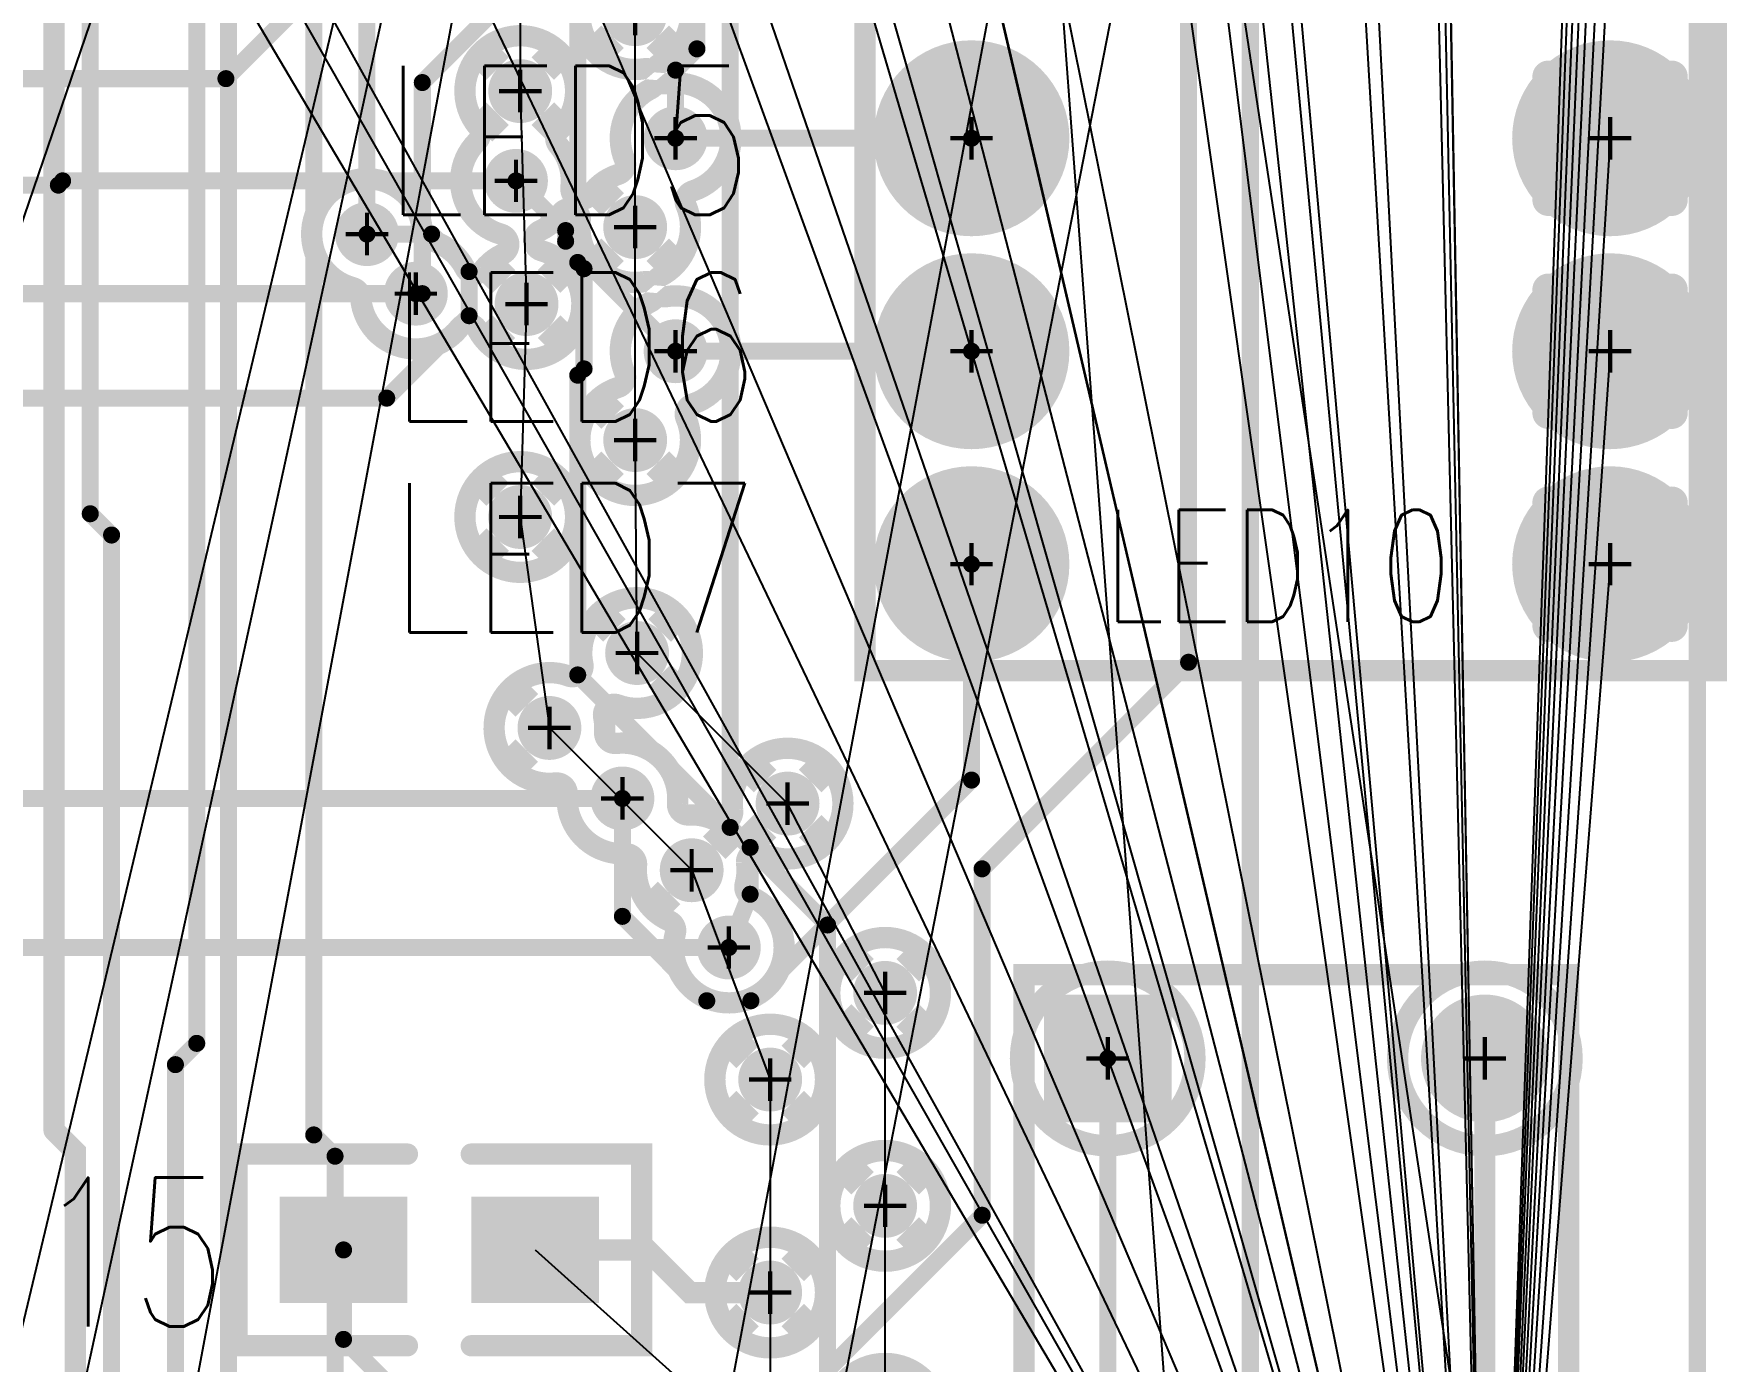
# Model space of a CAD drawing. Extents: x 17995 to 21002, y 17295 to 24095.
# Drawn here: x 19074 to 19869, y 18981 to 19604 of the extents above; entities that cross this region are included whole.
import ezdxf

# ---------------------------------------------------------------- set-up
doc = ezdxf.new("R2010")
doc.units = 0
for name, pattern in [('SIG_0', [2, 1, 1]), ('SIG_1', [2, 1, 1]), ('SIG_100', [2, 1, 1]), ('SIG_101', [2, 1, 1]), ('SIG_104', [2, 1, 1]), ('SIG_54', [2, 1, 1]), ('SIG_55', [2, 1, 1]), ('SIG_56', [2, 1, 1]), ('SIG_57', [2, 1, 1]), ('SIG_60', [2, 1, 1]), ('SIG_64', [2, 1, 1]), ('SIG_66', [2, 1, 1]), ('SIG_67', [2, 1, 1]), ('SIG_71', [2, 1, 1]), ('SIG_73', [2, 1, 1]), ('SIG_74', [2, 1, 1]), ('SIG_75', [2, 1, 1]), ('SIG_76', [2, 1, 1]), ('SIG_83', [2, 1, 1]), ('SIG_87', [2, 1, 1])]:
    doc.linetypes.add(name, pattern=pattern)
for name, color, linetype in [('DRIL_PLTE_THRU_01', 176, 'CONTINUOUS'), ('DRIL_PLTE_THRU_02', 96, 'CONTINUOUS'), ('DRIL_PLTE_THRU_04', 16, 'CONTINUOUS'), ('DRIL_SYMBOL', 183, 'CONTINUOUS'), ('LINK_00', 254, 'CONTINUOUS'), ('PADS_BOT', 1, 'CONTINUOUS'), ('PADS_INNER', 5, 'CONTINUOUS'), ('PADS_TOP', 5, 'CONTINUOUS'), ('PADS_XR_25', 253, 'CONTINUOUS'), ('PART_NAME_26', 254, 'CONTINUOUS'), ('PART_TOP_2DLINE_26', 254, 'CONTINUOUS'), ('POUR_PADTHERM_02', 3, 'CONTINUOUS'), ('POUR_VIATHERM_02', 3, 'CONTINUOUS'), ('POUR_VOID_02', 3, 'CONTINUOUS'), ('TEXT_26', 254, 'CONTINUOUS'), ('TRACE_01', 5, 'CONTINUOUS'), ('TRACE_04', 1, 'CONTINUOUS'), ('VIAPTS', 254, 'CONTINUOUS')]:
    doc.layers.add(name, color=color, linetype=linetype)
doc.styles.add('W10', font='simplex', dxfattribs={"width": 0.75})
doc.styles.add('W9', font='simplex', dxfattribs={"width": 0.75})

# ---------------------------------------------------------------- blocks, each defined once
blk = doc.blocks.new('POUR_VOID_512')
at = {"layer": 'POUR_VOID_02', "const_width": 10}
blk.add_lwpolyline([(1367.65, 1590.05, 0.26266), (1364.91, 1585.97, 0.262661), (1360.29, 1587.65, -13.353372)], format="xyb", close=True, dxfattribs=at)
blk = doc.blocks.new('POUR_VOID_479')
at = {"layer": 'POUR_VOID_02', "const_width": 10}
blk.add_lwpolyline([(1401, 1555), (1401, 1555, -0.32568), (1382.97, 1530.25, 0.325682), (1379.5, 1525.49, 0.101469), (1379.9, 1523.52, -0.39672), (1367.65, 1490.05, 0.26266), (1364.91, 1485.97, 0.262661), (1360.29, 1487.65, -0.500264), (1330.18, 1516.38, 0.029767), (1330.22, 1516.97), (1330.22, 1516.97, 0.729486), (1321.15, 1519.88, -0.127171), (1311.17, 1511.52, 0.289338), (1308.32, 1507.01, 0.33626), (1311.97, 1502.19, -1.526777), (1281.84, 1465.26, 0.547418), (1273.45, 1466.05, -0.689391), (1227.01, 1480.37, 0.321957), (1223.31, 1484.88, -1.949659), (1255.95, 1511.68, 0.321957), (1259.65, 1507.17, -0.211851), (1276.07, 1493.94, 0.547418), (1284.46, 1493.16, -0.11648), (1293.78, 1500.64, 0.289338), (1296.63, 1505.15, 0.33626), (1292.98, 1509.96, -0.577118), (1281.81, 1553.58, 0.201713), (1283.32, 1557.16, 0.177157), (1282.14, 1560.38, -2.294418), (1320.19, 1558.58, 0.201713), (1318.68, 1555, 0.177157), (1319.86, 1551.78, -0.208025), (1325.82, 1531.91, 0.029767), (1325.78, 1531.32), (1325.78, 1531.32, 0.729486), (1334.85, 1528.41, -0.161062), (1348.03, 1538.04, 0.325682), (1351.5, 1542.8, 0.101469), (1351.1, 1544.77, -0.39672), (1363.35, 1578.24, 0.26266), (1366.09, 1582.32, 0.262661), (1370.71, 1580.64, -0.463591)], format="xyb", close=True, dxfattribs=at)
blk = doc.blocks.new('POUR_VOID_471')
at = {"layer": 'POUR_VOID_02', "const_width": 10}
blk.add_lwpolyline([(1276, 1377.16, 1), (1328, 1377.16, 1)], format="xyb", close=True, dxfattribs=at)
blk = doc.blocks.new('POUR_VOID_467')
at = {"layer": 'POUR_VOID_02', "const_width": 10}
blk.add_lwpolyline([(1401, 1455), (1401, 1455, -0.32568), (1382.97, 1430.25, 0.325682), (1379.5, 1425.49, 0.101469), (1379.9, 1423.52, -2.582617), (1348.03, 1438.04, 0.325682), (1351.5, 1442.8, 0.101469), (1351.1, 1444.77, -0.39672), (1363.35, 1478.24, 0.26266), (1366.09, 1482.32, 0.262661), (1370.71, 1480.64, -0.463591)], format="xyb", close=True, dxfattribs=at)
blk = doc.blocks.new('POUR_VOID_461')
at = {"layer": 'POUR_VOID_02', "const_width": 10}
blk.add_lwpolyline([(1415.61, 1219.51, 0.56267), (1408.3, 1215.08), (1408.3, 1215.08, 0.030714), (1408.34, 1214.46, -0.030717), (1408.54, 1211.28, -0.064631), (1407.68, 1204.64, 0.368868), (1410.49, 1198.79, -2.168917), (1374.86, 1181.64, 0.368868), (1372.05, 1187.49, -0.321631), (1356.64, 1213.6, 0.456737), (1351.39, 1219.04, -0.430008), (1324, 1245, -0.01846), (1324.07, 1246.92, 0.468824), (1318.54, 1252.26, -1.264035), (1324.76, 1302.48, 0.522591), (1331.5, 1307.17, 0.049794), (1331.4, 1308.15, -0.049794), (1330.89, 1313.29, -3.189276), (1347.84, 1288.92, 0.522591), (1341.1, 1284.23, 0.049794), (1341.2, 1283.24, -0.049793), (1341.71, 1278.1, -0.01846), (1341.64, 1276.19, 0.468824), (1347.17, 1270.85, -0.446499), (1376, 1245, -0.022341), (1375.9, 1242.68, 0.456737), (1381.14, 1237.24, -0.134019), (1394.53, 1234.35, 0.562669), (1401.83, 1238.79), (1401.83, 1238.79, 0.030714), (1401.8, 1239.4, -0.030717), (1401.6, 1242.58, -3.573195)], format="xyb", close=True, dxfattribs=at)
blk = doc.blocks.new('POUR_VOID_460')
at = {"layer": 'POUR_VOID_02', "const_width": 10}
blk.add_lwpolyline([(1393.42, 1112.99, 1), (1445.42, 1112.99, 1)], format="xyb", close=True, dxfattribs=at)
blk = doc.blocks.new('POUR_VOID_459')
at = {"layer": 'POUR_VOID_02', "const_width": 10}
blk.add_lwpolyline([(1393.42, 1012.99, 1), (1445.42, 1012.99, 1)], format="xyb", close=True, dxfattribs=at)
blk = doc.blocks.new('POUR_VOID_448')
at = {"layer": 'POUR_VOID_02', "const_width": 10}
blk.add_lwpolyline([(1473, 1555, 1), (1555, 1555, 1)], format="xyb", close=True, dxfattribs=at)
blk = doc.blocks.new('POUR_VOID_447')
at = {"layer": 'POUR_VOID_02', "const_width": 10}
blk.add_lwpolyline([(1473, 1455, 1), (1555, 1455, 1)], format="xyb", close=True, dxfattribs=at)
blk = doc.blocks.new('POUR_VOID_446')
at = {"layer": 'POUR_VOID_02', "const_width": 10}
blk.add_lwpolyline([(1473, 1355, 1), (1555, 1355, 1)], format="xyb", close=True, dxfattribs=at)
blk = doc.blocks.new('POUR_VOID_445')
at = {"layer": 'POUR_VOID_02', "const_width": 10}
blk.add_lwpolyline([(1447.42, 1153.7, 1), (1499.42, 1153.7, 1)], format="xyb", close=True, dxfattribs=at)
blk = doc.blocks.new('POUR_VOID_444')
at = {"layer": 'POUR_VOID_02', "const_width": 10}
blk.add_lwpolyline([(1447.42, 1053.7, 1), (1499.42, 1053.7, 1)], format="xyb", close=True, dxfattribs=at)
blk = doc.blocks.new('POUR_VOID_443')
at = {"layer": 'POUR_VOID_02', "const_width": 10}
blk.add_lwpolyline([(1447.42, 953.7, 1), (1499.42, 953.7, 1)], format="xyb", close=True, dxfattribs=at)
blk = doc.blocks.new('POUR_VOID_426')
at = {"layer": 'POUR_VOID_02', "const_width": 10}
blk.add_lwpolyline([(1537, 1122.91, 1), (1619, 1122.91, 1)], format="xyb", close=True, dxfattribs=at)
blk = doc.blocks.new('POUR_VOID_412')
at = {"layer": 'POUR_VOID_02', "const_width": 10}
blk.add_lwpolyline([(1773, 1555, 1), (1855, 1555, 1)], format="xyb", close=True, dxfattribs=at)
blk = doc.blocks.new('POUR_VOID_411')
at = {"layer": 'POUR_VOID_02', "const_width": 10}
blk.add_lwpolyline([(1773, 1455, 1), (1855, 1455, 1)], format="xyb", close=True, dxfattribs=at)
blk = doc.blocks.new('POUR_VOID_410')
at = {"layer": 'POUR_VOID_02', "const_width": 10}
blk.add_lwpolyline([(1773, 1355, 1), (1855, 1355, 1)], format="xyb", close=True, dxfattribs=at)
blk = doc.blocks.new('POUR_VOID_409')
at = {"layer": 'POUR_VOID_02', "const_width": 10}
blk.add_lwpolyline([(1714.17, 1122.91, 1), (1796.17, 1122.91, 1)], format="xyb", close=True, dxfattribs=at)
blk = doc.blocks.new('POUR_OUTLINE_404')
for name in ['POUR_VOID_512', 'POUR_VOID_479', 'POUR_VOID_448', 'POUR_VOID_412', 'POUR_VOID_447', 'POUR_VOID_411', 'POUR_VOID_467', 'POUR_VOID_471', 'POUR_VOID_446', 'POUR_VOID_410', 'POUR_VOID_461', 'POUR_VOID_445', 'POUR_VOID_426', 'POUR_VOID_409', 'POUR_VOID_460', 'POUR_VOID_444', 'POUR_VOID_459', 'POUR_VOID_443']:
    blk.add_blockref(name, (0, 0))
blk = doc.blocks.new('POUR_VIATHERM_748')
at = {"layer": 'POUR_VIATHERM_02', "const_width": 15}
for points in [[(1337.62, 1631.68), (1345.39, 1623.9)], [(1374.38, 1631.68), (1366.61, 1623.9)], [(1337.62, 1594.91), (1345.39, 1602.68)], [(1374.38, 1594.91), (1366.61, 1602.68)]]:
    blk.add_lwpolyline(points, dxfattribs=at)
blk = doc.blocks.new('POUR_VIATHERM_749')
at = {"layer": 'POUR_VIATHERM_02', "const_width": 15}
for points in [[(1337.62, 1531.68), (1345.39, 1523.9)], [(1337.62, 1494.91), (1345.39, 1502.68)], [(1374.38, 1494.91), (1366.61, 1502.68)]]:
    blk.add_lwpolyline(points, dxfattribs=at)
blk = doc.blocks.new('POUR_VIATHERM_750')
at = {"layer": 'POUR_VIATHERM_02', "const_width": 15}
for points in [[(1337.62, 1431.68), (1345.39, 1423.9)], [(1337.62, 1394.91), (1345.39, 1402.68)], [(1374.38, 1394.91), (1366.61, 1402.68)]]:
    blk.add_lwpolyline(points, dxfattribs=at)
blk = doc.blocks.new('POUR_VIATHERM_751')
at = {"layer": 'POUR_VIATHERM_02', "const_width": 15}
for points in [[(1338.5, 1331.68), (1346.28, 1323.9)], [(1375.27, 1331.68), (1367.5, 1323.9)], [(1375.27, 1294.91), (1367.5, 1302.69)]]:
    blk.add_lwpolyline(points, dxfattribs=at)
blk = doc.blocks.new('POUR_VIATHERM_752')
at = {"layer": 'POUR_VIATHERM_02', "const_width": 15}
for points in [[(1409.22, 1260.97), (1416.99, 1253.19)], [(1445.98, 1260.97), (1438.21, 1253.19)], [(1409.22, 1224.2), (1416.99, 1231.98)], [(1445.98, 1224.2), (1438.21, 1231.98)]]:
    blk.add_lwpolyline(points, dxfattribs=at)
blk = doc.blocks.new('POUR_VIATHERM_753')
at = {"layer": 'POUR_VIATHERM_02', "const_width": 15}
for points in [[(1455.03, 1172.08), (1462.81, 1164.3)], [(1491.8, 1172.08), (1484.02, 1164.3)], [(1455.03, 1135.31), (1462.81, 1143.09)], [(1491.8, 1135.31), (1484.02, 1143.09)]]:
    blk.add_lwpolyline(points, dxfattribs=at)
blk = doc.blocks.new('POUR_VIATHERM_754')
at = {"layer": 'POUR_VIATHERM_02', "const_width": 15}
for points in [[(1455.03, 1072.08), (1462.81, 1064.3)], [(1491.8, 1072.08), (1484.02, 1064.3)], [(1455.03, 1035.31), (1462.81, 1043.09)], [(1491.8, 1035.31), (1484.02, 1043.09)]]:
    blk.add_lwpolyline(points, dxfattribs=at)
blk = doc.blocks.new('POUR_VIATHERM_770')
at = {"layer": 'POUR_VIATHERM_02', "const_width": 15}
for points in [[(1401.03, 1131.38), (1408.81, 1123.6)], [(1437.8, 1131.38), (1430.02, 1123.6)], [(1401.03, 1094.61), (1408.81, 1102.39)], [(1437.8, 1094.61), (1430.02, 1102.39)]]:
    blk.add_lwpolyline(points, dxfattribs=at)
blk = doc.blocks.new('POUR_VIATHERM_771')
at = {"layer": 'POUR_VIATHERM_02', "const_width": 15}
for points in [[(1400.92, 1229.66), (1393.14, 1221.88)], [(1364.15, 1192.89), (1371.93, 1200.67)]]:
    blk.add_lwpolyline(points, dxfattribs=at)
blk = doc.blocks.new('POUR_VIATHERM_772')
at = {"layer": 'POUR_VIATHERM_02', "const_width": 15}
for points in [[(1297.33, 1296.49), (1305.11, 1288.71)], [(1297.33, 1259.72), (1305.11, 1267.5)]]:
    blk.add_lwpolyline(points, dxfattribs=at)
blk = doc.blocks.new('POUR_VIATHERM_773')
at = {"layer": 'POUR_VIATHERM_02', "const_width": 15}
for points in [[(1283.62, 1395.54), (1291.39, 1387.76)], [(1320.38, 1395.54), (1312.61, 1387.76)], [(1283.62, 1358.77), (1291.39, 1366.55)], [(1320.38, 1358.77), (1312.61, 1366.55)]]:
    blk.add_lwpolyline(points, dxfattribs=at)
blk = doc.blocks.new('POUR_VIATHERM_774')
at = {"layer": 'POUR_VIATHERM_02', "const_width": 15}
for points in [[(1286.57, 1495.54), (1294.35, 1487.76)], [(1323.34, 1495.54), (1315.56, 1487.76)], [(1286.57, 1458.77), (1294.35, 1466.55)], [(1323.34, 1458.77), (1315.56, 1466.55)]]:
    blk.add_lwpolyline(points, dxfattribs=at)
blk = doc.blocks.new('POUR_VIATHERM_775')
at = {"layer": 'POUR_VIATHERM_02', "const_width": 15}
for points in [[(1283.62, 1595.54), (1291.39, 1587.76)], [(1320.38, 1595.54), (1312.61, 1587.76)], [(1283.62, 1558.77), (1291.39, 1566.55)], [(1320.38, 1558.77), (1312.61, 1566.55)]]:
    blk.add_lwpolyline(points, dxfattribs=at)
blk = doc.blocks.new('POUR_VIATHERM_800')
at = {"layer": 'POUR_VIATHERM_02', "const_width": 15}
for points in [[(1401.03, 1031.38), (1408.81, 1023.6)], [(1437.8, 1031.38), (1430.02, 1023.6)], [(1401.03, 994.61), (1408.81, 1002.39)], [(1437.8, 994.61), (1430.02, 1002.39)]]:
    blk.add_lwpolyline(points, dxfattribs=at)
blk = doc.blocks.new('POUR_PADTHERM_823')
at = {"layer": 'POUR_PADTHERM_02', "const_width": 7.5}
for points in [[(1782.36, 1581.34), (1790.14, 1573.56, 1), (1795.44, 1578.86), (1787.66, 1586.64, 1), (1782.36, 1581.34)], [(1840.34, 1586.64), (1832.56, 1578.86, 1), (1837.86, 1573.56), (1845.64, 1581.34, 1), (1840.34, 1586.64)], [(1787.66, 1523.36), (1795.44, 1531.14, 1), (1790.14, 1536.44), (1782.36, 1528.66, 1), (1787.66, 1523.36)], [(1845.64, 1528.66), (1837.86, 1536.44, 1), (1832.56, 1531.14), (1840.34, 1523.36, 1), (1845.64, 1528.66)]]:
    blk.add_lwpolyline(points, format="xyb", dxfattribs=at)
blk = doc.blocks.new('POUR_PADTHERM_824')
at = {"layer": 'POUR_PADTHERM_02', "const_width": 7.5}
for points in [[(1782.36, 1481.34), (1790.14, 1473.56, 1), (1795.44, 1478.86), (1787.66, 1486.64, 1), (1782.36, 1481.34)], [(1840.34, 1486.64), (1832.56, 1478.86, 1), (1837.86, 1473.56), (1845.64, 1481.34, 1), (1840.34, 1486.64)], [(1787.66, 1423.36), (1795.44, 1431.14, 1), (1790.14, 1436.44), (1782.36, 1428.66, 1), (1787.66, 1423.36)], [(1845.64, 1428.66), (1837.86, 1436.44, 1), (1832.56, 1431.14), (1840.34, 1423.36, 1), (1845.64, 1428.66)]]:
    blk.add_lwpolyline(points, format="xyb", dxfattribs=at)
blk = doc.blocks.new('POUR_PADTHERM_825')
at = {"layer": 'POUR_PADTHERM_02', "const_width": 7.5}
for points in [[(1782.36, 1381.34), (1790.14, 1373.56, 1), (1795.44, 1378.86), (1787.66, 1386.64, 1), (1782.36, 1381.34)], [(1840.34, 1386.64), (1832.56, 1378.86, 1), (1837.86, 1373.56), (1845.64, 1381.34, 1), (1840.34, 1386.64)], [(1787.66, 1323.36), (1795.44, 1331.14, 1), (1790.14, 1336.44), (1782.36, 1328.66, 1), (1787.66, 1323.36)], [(1845.64, 1328.66), (1837.86, 1336.44, 1), (1832.56, 1331.14), (1840.34, 1323.36, 1), (1845.64, 1328.66)]]:
    blk.add_lwpolyline(points, format="xyb", dxfattribs=at)
blk = doc.blocks.new('POUR_HEADER_0')
for name in ['POUR_OUTLINE_404', 'POUR_VIATHERM_748', 'POUR_VIATHERM_775', 'POUR_PADTHERM_823', 'POUR_VIATHERM_749', 'POUR_VIATHERM_774', 'POUR_PADTHERM_824', 'POUR_VIATHERM_750', 'POUR_VIATHERM_773', 'POUR_PADTHERM_825', 'POUR_VIATHERM_751', 'POUR_VIATHERM_772', 'POUR_VIATHERM_752', 'POUR_VIATHERM_771', 'POUR_VIATHERM_753', 'POUR_VIATHERM_770', 'POUR_VIATHERM_754', 'POUR_VIATHERM_800']:
    blk.add_blockref(name, (-20, -5683))
blk = doc.blocks.new('SMOOTH_10')
at = {"const_width": 5}
blk.add_lwpolyline([(-2.5, 0, 1), (2.5, 0, 1)], format="xyb", close=True, dxfattribs=at)
blk = doc.blocks.new('PART_BODY_TOP_10')
at = {"layer": 'PART_TOP_2DLINE_26', "const_width": 10}
blk.add_lwpolyline([(-39.37, 295.28), (216.54, 295.28), (216.54, -39.37), (-39.37, -39.37)], close=True, dxfattribs=at)
at = {"layer": 'PART_TOP_2DLINE_26'}
for p in [(-39.37, 295.28), (216.54, 295.28), (-39.37, -39.37), (216.54, -39.37)]:
    blk.add_blockref('SMOOTH_10', p, dxfattribs=at)
blk = doc.blocks.new('DRIL_SYMBOL_35')
at = {"layer": 'DRIL_SYMBOL', "const_width": 2}
for points in [[(0, -10), (0, 10)], [(-10, 0), (10, 0)]]:
    blk.add_lwpolyline(points, dxfattribs=at)
blk = doc.blocks.new('DRIL_HOLE_35')
at = {"const_width": 17.5}
blk.add_lwpolyline([(-8.75, 0, 1), (8.75, 0, 1)], format="xyb", close=True, dxfattribs=at)
blk.add_blockref('DRIL_SYMBOL_35', (0, 0))
blk = doc.blocks.new('PAD_2')
at = {"const_width": 30}
blk.add_lwpolyline([(0, -15, 1), (0, 15, 1)], format="xyb", close=True, dxfattribs=at)
blk = doc.blocks.new('STK_TOP_9')
at = {"layer": 'DRIL_PLTE_THRU_01'}
blk.add_blockref('DRIL_HOLE_35', (0, 0), dxfattribs=at)
at = {"layer": 'DRIL_PLTE_THRU_02'}
blk.add_blockref('DRIL_HOLE_35', (0, 0), dxfattribs=at)
at = {"layer": 'DRIL_PLTE_THRU_04'}
blk.add_blockref('DRIL_HOLE_35', (0, 0), dxfattribs=at)
at = {"layer": 'PADS_BOT'}
blk.add_blockref('PAD_2', (0, 0), dxfattribs=at)
at = {"layer": 'PADS_INNER'}
blk.add_blockref('PAD_2', (0, 0), dxfattribs=at)
at = {"layer": 'PADS_TOP'}
blk.add_blockref('PAD_2', (0, 0), dxfattribs=at)
blk = doc.blocks.new('PAD_3')
at = {"const_width": 60}
blk.add_lwpolyline([(-30, 0), (30, 0)], dxfattribs=at)
blk = doc.blocks.new('STK_TOP_10')
at = {"layer": 'DRIL_PLTE_THRU_01'}
blk.add_blockref('DRIL_HOLE_35', (0, 0), dxfattribs=at)
at = {"layer": 'DRIL_PLTE_THRU_02'}
blk.add_blockref('DRIL_HOLE_35', (0, 0), dxfattribs=at)
at = {"layer": 'DRIL_PLTE_THRU_04'}
blk.add_blockref('DRIL_HOLE_35', (0, 0), dxfattribs=at)
at = {"layer": 'PADS_BOT'}
blk.add_blockref('PAD_2', (0, 0), dxfattribs=at)
at = {"layer": 'PADS_INNER'}
blk.add_blockref('PAD_2', (0, 0), dxfattribs=at)
at = {"layer": 'PADS_TOP'}
blk.add_blockref('PAD_3', (0, 0), dxfattribs=at)
blk = doc.blocks.new('SYM_TOP_12')
for name, p in [('PART_BODY_TOP_10', (0, 0)), ('STK_TOP_10', (0, 255.91)), ('STK_TOP_9', (177.17, 255.91)), ('STK_TOP_9', (0, 0)), ('STK_TOP_9', (177.17, 0))]:
    blk.add_blockref(name, p)
blk = doc.blocks.new('PART_TOP_2')
blk.add_blockref('SYM_TOP_12', (0, 0))
at = {"layer": 'PART_NAME_26', "style": 'W10', "width": 0.75}
blk.add_text('SAM_ERASE', height=52.5, dxfattribs=at).set_placement((-89, -113))
blk = doc.blocks.new('PART_BODY_TOP_8')
at = {"layer": 'PART_TOP_2DLINE_26', "const_width": 10}
blk.add_lwpolyline([(0, 400), (0, 30), (30, 0), (1000, 0), (1000, 400)], close=True, dxfattribs=at)
at = {"layer": 'PART_TOP_2DLINE_26'}
for p in [(1000, 400), (1000, 0)]:
    blk.add_blockref('SMOOTH_10', p, dxfattribs=at)
blk = doc.blocks.new('PAD_9')
at = {"const_width": 40}
blk.add_lwpolyline([(0, -20, 1), (0, 20, 1)], format="xyb", close=True, dxfattribs=at)
blk = doc.blocks.new('STK_TOP_7')
at = {"layer": 'DRIL_PLTE_THRU_01'}
blk.add_blockref('DRIL_HOLE_35', (0, 0), dxfattribs=at)
at = {"layer": 'DRIL_PLTE_THRU_02'}
blk.add_blockref('DRIL_HOLE_35', (0, 0), dxfattribs=at)
at = {"layer": 'DRIL_PLTE_THRU_04'}
blk.add_blockref('DRIL_HOLE_35', (0, 0), dxfattribs=at)
at = {"layer": 'PADS_BOT'}
blk.add_blockref('PAD_2', (0, 0), dxfattribs=at)
at = {"layer": 'PADS_INNER'}
blk.add_blockref('PAD_2', (0, 0), dxfattribs=at)
at = {"layer": 'PADS_TOP'}
blk.add_blockref('PAD_2', (0, 0), dxfattribs=at)
at = {"layer": 'PADS_XR_25'}
blk.add_blockref('PAD_9', (0, 0), dxfattribs=at)
blk = doc.blocks.new('SYM_TOP_10')
for name, p in [('PART_BODY_TOP_8', (0, 0)), ('STK_TOP_7', (750, 350)), ('STK_TOP_7', (850, 350)), ('STK_TOP_7', (950, 350)), ('STK_TOP_7', (750, 50)), ('STK_TOP_7', (850, 50)), ('STK_TOP_7', (950, 50))]:
    blk.add_blockref(name, p)
blk = doc.blocks.new('PART_TOP_25')
blk.add_blockref('SYM_TOP_10', (0, 0))
blk = doc.blocks.new('PART_BODY_TOP_1')
at = {"layer": 'PART_TOP_2DLINE_26', "const_width": 10}
for points in [[(-15, 45), (-95, 45), (-95, -45), (-15, -45)], [(15, 45), (95, 45), (95, -45), (15, -45)]]:
    blk.add_lwpolyline(points, dxfattribs=at)
at = {"layer": 'PART_TOP_2DLINE_26'}
for p in [(-95, 45), (-15, 45), (15, 45), (95, 45), (-95, -45), (-15, -45), (15, -45), (95, -45)]:
    blk.add_blockref('SMOOTH_10', p, dxfattribs=at)
blk = doc.blocks.new('DRIL_HOLE_0')
blk.add_lwpolyline([(0, 0, 1), (0, 0, 1)], format="xyb", close=True)
blk = doc.blocks.new('PAD_0')
blk.add_lwpolyline([(0, 0, 1), (0, 0, 1)], format="xyb", close=True)
blk = doc.blocks.new('PAD_4')
at = {"const_width": 50}
blk.add_lwpolyline([(-30, 0), (30, 0)], dxfattribs=at)
blk = doc.blocks.new('STK_TOP_4')
at = {"layer": 'DRIL_PLTE_THRU_01'}
blk.add_blockref('DRIL_HOLE_0', (0, 0), dxfattribs=at)
at = {"layer": 'DRIL_PLTE_THRU_02'}
blk.add_blockref('DRIL_HOLE_0', (0, 0), dxfattribs=at)
at = {"layer": 'DRIL_PLTE_THRU_04'}
blk.add_blockref('DRIL_HOLE_0', (0, 0), dxfattribs=at)
at = {"layer": 'PADS_BOT'}
blk.add_blockref('PAD_0', (0, 0), dxfattribs=at)
at = {"layer": 'PADS_INNER'}
blk.add_blockref('PAD_0', (0, 0), dxfattribs=at)
at = {"layer": 'PADS_TOP'}
blk.add_blockref('PAD_4', (0, 0), dxfattribs=at)
blk = doc.blocks.new('SYM_TOP_3')
for name, p in [('PART_BODY_TOP_1', (0, 0)), ('STK_TOP_4', (-45, 0)), ('STK_TOP_4', (45, 0))]:
    blk.add_blockref(name, p)
blk = doc.blocks.new('PART_TOP_34')
blk.add_blockref('SYM_TOP_3', (0, 0))
at = {"layer": 'PART_NAME_26', "style": 'W10', "width": 0.75}
blk.add_text('C15', height=70, dxfattribs=at).set_placement((-237, -36))
blk = doc.blocks.new('SMOOTH_8')
at = {"const_width": 4}
blk.add_lwpolyline([(-2, 0, 1), (2, 0, 1)], format="xyb", close=True, dxfattribs=at)
blk = doc.blocks.new('TRACE_740')
at = {"layer": 'TRACE_01', "linetype": 'SIG_0', "const_width": 8}
blk.add_lwpolyline([(19329, 19443.75), (19329, 19303), (19446.42, 19185.58)], dxfattribs=at)
at = {"layer": 'TRACE_01'}
for p in [(19329, 19443.75), (19329, 19303), (19446.42, 19185.58)]:
    blk.add_blockref('SMOOTH_8', p, dxfattribs=at)
blk = doc.blocks.new('TRACE_738')
at = {"layer": 'TRACE_01', "linetype": 'SIG_0', "const_width": 8}
blk.add_lwpolyline([(19329, 19443.75), (19331.96, 19446.7), (19331.96, 19493.75)], dxfattribs=at)
at = {"layer": 'TRACE_01'}
for p in [(19331.96, 19493.75), (19331.96, 19446.7), (19329, 19443.75)]:
    blk.add_blockref('SMOOTH_8', p, dxfattribs=at)
blk = doc.blocks.new('TRACE_736')
at = {"layer": 'TRACE_01', "linetype": 'SIG_0', "const_width": 8}
blk.add_lwpolyline([(19329, 19636.29), (19329, 19496.7), (19331.96, 19493.75)], dxfattribs=at)
at = {"layer": 'TRACE_01'}
for p in [(19329, 19636.29), (19329, 19496.7), (19331.96, 19493.75)]:
    blk.add_blockref('SMOOTH_8', p, dxfattribs=at)
blk = doc.blocks.new('TRACE_742')
at = {"layer": 'TRACE_01', "linetype": 'SIG_0', "const_width": 8}
blk.add_lwpolyline([(18985.39, 18388.42), (19004.21, 18388.42), (19024, 18395), (19047.14, 18395), (19053.14, 18389), (19265.28, 18389), (19266.28, 18388), (19316.13, 18388), (19317.13, 18389), (19362.1, 18389), (19366.1, 18385), (19405.29, 18385), (19446.42, 18426.12), (19446.42, 19185.58)], dxfattribs=at)
at = {"layer": 'TRACE_01'}
blk.add_blockref('SMOOTH_8', (19446.42, 19185.58), dxfattribs=at)
blk = doc.blocks.new('TRACE_38')
at = {"layer": 'TRACE_01', "linetype": 'SIG_1', "const_width": 10}
blk.add_lwpolyline([(19309, 19033), (19361.7, 19033), (19381.71, 19012.99), (19419.42, 19012.99)], dxfattribs=at)
at = {"layer": 'TRACE_01'}
for p in [(19309, 19033), (19361.7, 19033), (19381.71, 19012.99), (19419.42, 19012.99)]:
    blk.add_blockref('SMOOTH_10', p, dxfattribs=at)
blk = doc.blocks.new('TRACE_270')
at = {"layer": 'TRACE_01', "linetype": 'SIG_54', "const_width": 8}
blk.add_lwpolyline([(18770, 19534), (18834, 19534), (18883, 19583), (19163.73, 19583), (19292.73, 19712), (19302.36, 19712), (19397, 19806.64), (19397, 19838), (19514, 19955)], dxfattribs=at)
at = {"layer": 'TRACE_01'}
for p in [(19514, 19955), (19397, 19838), (19397, 19806.64), (19292.73, 19712), (19302.36, 19712), (18883, 19583), (19163.73, 19583), (18770, 19534), (18834, 19534)]:
    blk.add_blockref('SMOOTH_8', p, dxfattribs=at)
blk = doc.blocks.new('TRACE_1106')
at = {"layer": 'TRACE_04', "linetype": 'SIG_55', "const_width": 8}
blk.add_lwpolyline([(19410.36, 19150), (19514, 19253.64), (19514, 19355)], dxfattribs=at)
at = {"layer": 'TRACE_04'}
for p in [(19514, 19355), (19514, 19253.64), (19410.36, 19150)]:
    blk.add_blockref('SMOOTH_8', p, dxfattribs=at)
blk = doc.blocks.new('TRACE_1104')
at = {"layer": 'TRACE_04', "linetype": 'SIG_55', "const_width": 8}
blk.add_lwpolyline([(19410.36, 19150), (19389.64, 19150), (19350, 19189.64), (19350, 19245)], dxfattribs=at)
at = {"layer": 'TRACE_04'}
for p in [(19350, 19245), (19350, 19189.64), (19389.64, 19150), (19410.36, 19150)]:
    blk.add_blockref('SMOOTH_8', p, dxfattribs=at)
blk = doc.blocks.new('TRACE_600')
at = {"layer": 'TRACE_01', "linetype": 'SIG_55', "const_width": 8}
blk.add_lwpolyline([(18913, 19333), (19001, 19245), (19350, 19245)], dxfattribs=at)
at = {"layer": 'TRACE_01'}
for p in [(18913, 19333), (19001, 19245), (19350, 19245)]:
    blk.add_blockref('SMOOTH_8', p, dxfattribs=at)
blk = doc.blocks.new('TRACE_1108')
at = {"layer": 'TRACE_04', "linetype": 'SIG_56', "const_width": 8}
blk.add_lwpolyline([(19375, 19455), (19323.34, 19506.66), (19323.34, 19511.66), (19300, 19535)], dxfattribs=at)
at = {"layer": 'TRACE_04'}
for p in [(19300, 19535), (19323.34, 19511.66), (19323.34, 19506.66), (19375, 19455)]:
    blk.add_blockref('SMOOTH_8', p, dxfattribs=at)
blk = doc.blocks.new('TRACE_604')
at = {"layer": 'TRACE_01', "linetype": 'SIG_56', "const_width": 8}
blk.add_lwpolyline([(19375, 19455), (19514, 19455)], dxfattribs=at)
at = {"layer": 'TRACE_01'}
for p in [(19375, 19455), (19514, 19455)]:
    blk.add_blockref('SMOOTH_8', p, dxfattribs=at)
blk = doc.blocks.new('TRACE_602')
at = {"layer": 'TRACE_01', "linetype": 'SIG_56', "const_width": 8}
blk.add_lwpolyline([(18913, 19533), (19085, 19533), (19087, 19535), (19300, 19535)], dxfattribs=at)
at = {"layer": 'TRACE_01'}
for p in [(19087, 19535), (19300, 19535), (18913, 19533), (19085, 19533)]:
    blk.add_blockref('SMOOTH_8', p, dxfattribs=at)
blk = doc.blocks.new('TRACE_1110')
at = {"layer": 'TRACE_04', "linetype": 'SIG_57', "const_width": 8}
blk.add_lwpolyline([(19375, 19555), (19375, 19587), (19385, 19597), (19385, 19767.14), (19415, 19797.14), (19415, 19930)], dxfattribs=at)
at = {"layer": 'TRACE_04'}
for p in [(19415, 19930), (19415, 19797.14), (19385, 19767.14), (19385, 19597), (19375, 19587), (19375, 19555)]:
    blk.add_blockref('SMOOTH_8', p, dxfattribs=at)
blk = doc.blocks.new('TRACE_608')
at = {"layer": 'TRACE_01', "linetype": 'SIG_57', "const_width": 8}
blk.add_lwpolyline([(19375, 19555), (19514, 19555)], dxfattribs=at)
at = {"layer": 'TRACE_01'}
for p in [(19375, 19555), (19514, 19555)]:
    blk.add_blockref('SMOOTH_8', p, dxfattribs=at)
blk = doc.blocks.new('TRACE_846')
at = {"layer": 'TRACE_04', "linetype": 'SIG_60', "const_width": 8}
blk.add_lwpolyline([(19410, 19222), (19400.6, 19231.4), (19400.6, 19741.6)], dxfattribs=at)
at = {"layer": 'TRACE_04'}
for p in [(19400.6, 19741.6), (19400.6, 19231.4), (19410, 19222)]:
    blk.add_blockref('SMOOTH_8', p, dxfattribs=at)
blk = doc.blocks.new('TRACE_844')
at = {"layer": 'TRACE_04', "linetype": 'SIG_60', "const_width": 8}
blk.add_lwpolyline([(19400, 19175), (19410, 19200), (19410, 19222)], dxfattribs=at)
at = {"layer": 'TRACE_04'}
for p in [(19410, 19222), (19410, 19200), (19400, 19175)]:
    blk.add_blockref('SMOOTH_8', p, dxfattribs=at)
blk = doc.blocks.new('TRACE_274')
at = {"layer": 'TRACE_01', "linetype": 'SIG_60', "const_width": 8}
blk.add_lwpolyline([(18770, 19334), (18929, 19175), (19400, 19175)], dxfattribs=at)
at = {"layer": 'TRACE_01'}
for p in [(18770, 19334), (18929, 19175), (19400, 19175)]:
    blk.add_blockref('SMOOTH_8', p, dxfattribs=at)
blk = doc.blocks.new('TRACE_1192')
at = {"layer": 'TRACE_04', "linetype": 'SIG_64', "const_width": 10}
blk.add_lwpolyline([(19093, 18640.5), (19093, 19079.12), (19083, 19089.12)], dxfattribs=at)
at = {"layer": 'TRACE_04'}
for p in [(19083, 19089.12), (19093, 19079.12), (19093, 18640.5)]:
    blk.add_blockref('SMOOTH_10', p, dxfattribs=at)
blk = doc.blocks.new('TRACE_1014')
at = {"layer": 'TRACE_04', "linetype": 'SIG_64', "const_width": 10}
blk.add_lwpolyline([(19083, 19089.12), (19083, 20157.87), (19093, 20167.87), (19093, 20606.56), (19109.94, 20623.5)], dxfattribs=at)
at = {"layer": 'TRACE_04'}
blk.add_blockref('SMOOTH_10', (19083, 19089.12), dxfattribs=at)
blk = doc.blocks.new('TRACE_748')
at = {"layer": 'TRACE_01', "linetype": 'SIG_66', "const_width": 10}
blk.add_lwpolyline([(19755.17, 19122.91), (19755.17, 18959.83), (19785, 18930), (19785, 18910)], dxfattribs=at)
at = {"layer": 'TRACE_01'}
for p in [(19755.17, 19122.91), (19755.17, 18959.83), (19785, 18930), (19785, 18910)]:
    blk.add_blockref('SMOOTH_10', p, dxfattribs=at)
blk = doc.blocks.new('TRACE_1294')
at = {"layer": 'TRACE_04', "linetype": 'SIG_67', "const_width": 8}
blk.add_lwpolyline([(19645, 18295), (19645, 20115)], dxfattribs=at)
blk = doc.blocks.new('TRACE_1290')
at = {"layer": 'TRACE_04', "linetype": 'SIG_71', "const_width": 8}
blk.add_lwpolyline([(19855, 17750), (19855, 20145), (19860, 20150), (19860, 22545)], dxfattribs=at)
blk = doc.blocks.new('TRACE_904')
at = {"layer": 'TRACE_04', "linetype": 'SIG_73', "const_width": 8}
blk.add_lwpolyline([(19215, 18640), (19215, 19077), (19205, 19087), (19205, 19685)], dxfattribs=at)
at = {"layer": 'TRACE_04'}
for p in [(19205, 19087), (19215, 19077)]:
    blk.add_blockref('SMOOTH_8', p, dxfattribs=at)
blk = doc.blocks.new('TRACE_880')
at = {"layer": 'TRACE_04', "linetype": 'SIG_74', "const_width": 8}
blk.add_lwpolyline([(19165, 18585), (19165, 19793.14), (19160, 19798.14), (19160, 20066.71)], dxfattribs=at)
blk = doc.blocks.new('TRACE_884')
at = {"layer": 'TRACE_04', "linetype": 'SIG_75', "const_width": 8}
blk.add_lwpolyline([(19140, 18460), (19140, 19120), (19150, 19130), (19150, 19731.84)], dxfattribs=at)
at = {"layer": 'TRACE_04'}
for p in [(19150, 19130), (19140, 19120)]:
    blk.add_blockref('SMOOTH_8', p, dxfattribs=at)
blk = doc.blocks.new('TRACE_882')
at = {"layer": 'TRACE_04', "linetype": 'SIG_76', "const_width": 8}
blk.add_lwpolyline([(19110, 18485), (19110, 19368.69), (19100, 19378.69), (19100, 19910.29)], dxfattribs=at)
at = {"layer": 'TRACE_04'}
for p in [(19100, 19378.69), (19110, 19368.69)]:
    blk.add_blockref('SMOOTH_8', p, dxfattribs=at)
blk = doc.blocks.new('TRACE_1028')
at = {"layer": 'TRACE_04', "linetype": 'SIG_83', "const_width": 8}
blk.add_lwpolyline([(19252.96, 19482.04), (19256, 19482.04), (19256, 19581.16), (19329, 19654.16), (19329, 19736.29), (19389.85, 19797.14), (19389.85, 20639.15)], dxfattribs=at)
at = {"layer": 'TRACE_04'}
for p in [(19256, 19581.16), (19252.96, 19482.04), (19256, 19482.04)]:
    blk.add_blockref('SMOOTH_8', p, dxfattribs=at)
blk = doc.blocks.new('TRACE_562')
at = {"layer": 'TRACE_01', "linetype": 'SIG_83', "const_width": 8}
blk.add_lwpolyline([(18792, 19484.84), (19021.08, 19484.84), (19023.88, 19482.04), (19252.96, 19482.04)], dxfattribs=at)
at = {"layer": 'TRACE_01'}
for p in [(18792, 19484.84), (19021.08, 19484.84), (19023.88, 19482.04), (19252.96, 19482.04)]:
    blk.add_blockref('SMOOTH_8', p, dxfattribs=at)
blk = doc.blocks.new('TRACE_1198')
at = {"layer": 'TRACE_04', "linetype": 'SIG_87', "const_width": 8}
blk.add_lwpolyline([(19230, 19510), (19230, 20650.04), (19282, 20702.04), (19282, 20952), (19335, 21005)], dxfattribs=at)
at = {"layer": 'TRACE_04'}
blk.add_blockref('SMOOTH_8', (19230, 19510), dxfattribs=at)
blk = doc.blocks.new('TRACE_628')
at = {"layer": 'TRACE_01', "linetype": 'SIG_87', "const_width": 8}
blk.add_lwpolyline([(19230, 19510), (19260.36, 19510), (19277.96, 19492.4)], dxfattribs=at)
at = {"layer": 'TRACE_01'}
for p in [(19230, 19510), (19260.36, 19510), (19277.96, 19492.4)]:
    blk.add_blockref('SMOOTH_8', p, dxfattribs=at)
blk = doc.blocks.new('TRACE_624')
at = {"layer": 'TRACE_01', "linetype": 'SIG_87', "const_width": 8}
blk.add_lwpolyline([(18913, 19433), (19239.27, 19433), (19277.96, 19471.69), (19277.96, 19492.4)], dxfattribs=at)
at = {"layer": 'TRACE_01'}
for p in [(19277.96, 19492.4), (19277.96, 19471.69), (18913, 19433), (19239.27, 19433)]:
    blk.add_blockref('SMOOTH_8', p, dxfattribs=at)
blk = doc.blocks.new('TRACE_1216')
at = {"layer": 'TRACE_04', "linetype": 'SIG_100', "const_width": 8}
blk.add_lwpolyline([(19616, 19308.95), (19616, 20440.5), (19566, 20490.5), (19566, 20637.67), (19536, 20667.67)], dxfattribs=at)
at = {"layer": 'TRACE_04'}
blk.add_blockref('SMOOTH_8', (19616, 19308.95), dxfattribs=at)
blk = doc.blocks.new('TRACE_756')
at = {"layer": 'TRACE_04', "linetype": 'SIG_100', "const_width": 8}
blk.add_lwpolyline([(19307, 18269.35), (19307, 18384.79), (19358.47, 18436.26), (19358.47, 18702.05), (19446.42, 18789.99), (19446.42, 18976.7), (19519, 19049.28), (19519, 19211.95), (19616, 19308.95)], dxfattribs=at)
at = {"layer": 'TRACE_04'}
for p in [(19616, 19308.95), (19519, 19211.95), (19519, 19049.28)]:
    blk.add_blockref('SMOOTH_8', p, dxfattribs=at)
blk = doc.blocks.new('TRACE_136')
at = {"layer": 'TRACE_01', "linetype": 'SIG_101', "const_width": 8}
blk.add_lwpolyline([(19219, 19033), (19219, 18991), (19263, 18947), (19263, 18755.71), (19314, 18704.71)], dxfattribs=at)
at = {"layer": 'TRACE_01'}
for p in [(19219, 19033), (19219, 18991), (19263, 18947), (19263, 18755.71), (19314, 18704.71)]:
    blk.add_blockref('SMOOTH_8', p, dxfattribs=at)
blk = doc.blocks.new('TRACE_760')
at = {"layer": 'TRACE_04', "linetype": 'SIG_104', "const_width": 8}
blk.add_lwpolyline([(19578, 18867), (19578, 19122.91)], dxfattribs=at)
at = {"layer": 'TRACE_04'}
for p in [(19578, 19122.91), (19578, 18867)]:
    blk.add_blockref('SMOOTH_8', p, dxfattribs=at)
blk = doc.blocks.new('DRIL_SYMBOL_10')
at = {"layer": 'DRIL_SYMBOL', "const_width": 2}
for points in [[(0, -10), (0, 10)], [(-10, 0), (10, 0)]]:
    blk.add_lwpolyline(points, dxfattribs=at)
blk = doc.blocks.new('DRIL_HOLE_10')
at = {"const_width": 5}
blk.add_lwpolyline([(-2.5, 0, 1), (2.5, 0, 1)], format="xyb", close=True, dxfattribs=at)
blk.add_blockref('DRIL_SYMBOL_10', (0, 0))
blk = doc.blocks.new('PAD_17')
at = {"const_width": 15}
blk.add_lwpolyline([(0, -7.5, 1), (0, 7.5, 1)], format="xyb", close=True, dxfattribs=at)
blk = doc.blocks.new('STK_TOP_182')
at = {"layer": 'DRIL_PLTE_THRU_01'}
blk.add_blockref('DRIL_HOLE_10', (0, 0), dxfattribs=at)
at = {"layer": 'DRIL_PLTE_THRU_02'}
blk.add_blockref('DRIL_HOLE_10', (0, 0), dxfattribs=at)
at = {"layer": 'DRIL_PLTE_THRU_04'}
blk.add_blockref('DRIL_HOLE_10', (0, 0), dxfattribs=at)
at = {"layer": 'PADS_BOT'}
blk.add_blockref('PAD_17', (0, 0), dxfattribs=at)
at = {"layer": 'PADS_INNER'}
blk.add_blockref('PAD_17', (0, 0), dxfattribs=at)
at = {"layer": 'PADS_TOP'}
blk.add_blockref('PAD_17', (0, 0), dxfattribs=at)
blk = doc.blocks.new('SYM_TOP_1')
blk.add_blockref('STK_TOP_182', (0, 0))

msp = doc.modelspace()

# ---------------------------------------------------------------- linework, layer by layer
at = {"layer": 'LINK_00', "linetype": 'SIG_1'}
for p, q in [((19153, 23456), (19757, 18632)), ((18094, 23451), (19757, 18632)), ((19348, 22957), (19757, 18632)), ((19153, 22855), (19757, 18632)), ((18527.09, 22797), (19757, 18632)), ((18783, 22797), (19757, 18632)), ((19558, 22399), (19757, 18632)), ((19558, 21999), (19757, 18632)), ((19132.9, 21726.26), (19757, 18632)), ((19701, 21679), (19757, 18632)), ((19485.26, 21649.49), (19757, 18632)), ((19700, 21374), (19757, 18632)), ((19064, 21305), (19757, 18632)), ((19297.53, 18415.42), (19810.26, 21150.55)), ((19485.26, 21137.68), (19757, 18632)), ((19699, 21042), (19757, 18632)), ((18392, 21031), (19757, 18632)), ((18642.74, 20960.51), (19757, 18632)), ((18798.25, 20883.74), (19757, 18632)), ((18936.05, 20883.74), (19757, 18632)), ((19113.21, 20883.74), (19757, 18632)), ((19231.32, 20883.74), (19757, 18632)), ((19822, 20851.25), (19334.89, 18361.42)), ((18491, 20771), (19757, 18632)), ((19757, 18632), (19722.08, 20577)), ((18751.69, 20444), (19757, 18632)), ((19814, 20255), (19757, 18632)), ((19814, 20155), (19757, 18632)), ((19814, 20055), (19757, 18632)), ((19814, 19955), (19757, 18632)), ((19814, 19855), (19757, 18632)), ((19814, 19755), (19757, 18632)), ((19302, 19677.16), (19302, 19577.16)), ((19814, 19655), (19757, 18632)), ((19356, 19513.29), (19356, 19613.29)), ((19302, 19577.16), (19304.96, 19477.16)), ((19814, 19555), (19757, 18632)), ((19356, 19413.29), (19356, 19513.29)), ((19304.96, 19477.16), (19302, 19377.16)), ((19814, 19455), (19757, 18632)), ((19356.89, 19313.29), (19356, 19413.29)), ((19302, 19377.16), (19315.71, 19278.1)), ((19814, 19355), (19757, 18632)), ((19427.6, 19242.58), (19356.89, 19313.29)), ((19315.71, 19278.1), (19382.54, 19211.28)), ((19473.42, 19153.7), (19427.6, 19242.58)), ((19382.54, 19211.28), (19419.42, 19112.99)), ((19473.42, 19053.7), (19473.42, 19153.7)), ((19419.42, 19112.99), (19419.42, 18712.99)), ((19473.42, 18953.7), (19473.42, 19053.7)), ((19309, 19033), (19757, 18632))]:
    msp.add_line(p, q, dxfattribs=at)
at = {"layer": 'LINK_00', "linetype": 'SIG_66'}
for p in [(18789.53, 18702.39), (18848, 18074), (18853, 17850), (18862.2, 17437.8), (19688, 17849), (19755.17, 18867)]:
    msp.add_line(p, (19476, 20707), dxfattribs=at)

# ---------------------------------------------------------------- block references
at = {"linetype": 'SIG_1'}
msp.add_blockref('POUR_HEADER_0', (18020, 23683), dxfattribs=at)
for name, p in [('TRACE_1290', (0, 0)), ('TRACE_1198', (0, 0)), ('TRACE_1216', (0, 0)), ('TRACE_1028', (0, 0)), ('TRACE_1014', (0, 0)), ('TRACE_1294', (0, 0)), ('TRACE_880', (0, 0)), ('TRACE_270', (0, 0)), ('TRACE_1110', (0, 0)), ('TRACE_882', (0, 0)), ('TRACE_846', (0, 0)), ('TRACE_884', (0, 0)), ('TRACE_904', (0, 0)), ('TRACE_736', (0, 0)), ('TRACE_608', (0, 0)), ('TRACE_602', (0, 0)), ('TRACE_1108', (0, 0)), ('TRACE_628', (0, 0)), ('TRACE_738', (0, 0)), ('TRACE_624', (0, 0)), ('TRACE_562', (0, 0)), ('TRACE_604', (0, 0)), ('TRACE_740', (0, 0)), ('TRACE_1106', (0, 0)), ('TRACE_274', (0, 0)), ('TRACE_600', (0, 0)), ('TRACE_756', (0, 0)), ('TRACE_1104', (0, 0)), ('TRACE_844', (0, 0)), ('TRACE_742', (0, 0)), ('PART_TOP_2', (19578, 18867)), ('TRACE_760', (0, 0)), ('TRACE_748', (0, 0)), ('TRACE_1192', (0, 0)), ('PART_TOP_34', (19264, 19033)), ('TRACE_136', (0, 0)), ('TRACE_38', (0, 0))]:
    msp.add_blockref(name, p)
at = {"rotation": 270}
msp.add_blockref('PART_TOP_25', (19464, 20305), dxfattribs=at)
at = {"layer": 'VIAPTS', "linetype": 'SIG_1'}
for p in [(19356, 19613.29), (19302, 19577.16), (19356, 19513.29), (19304.96, 19477.16), (19356, 19413.29), (19302, 19377.16), (19356.89, 19313.29), (19315.71, 19278.1), (19427.6, 19242.58), (19382.54, 19211.28), (19473.42, 19153.7), (19419.42, 19112.99), (19473.42, 19053.7), (19419.42, 19012.99)]:
    msp.add_blockref('SYM_TOP_1', p, dxfattribs=at)
at = {"layer": 'VIAPTS', "linetype": 'SIG_57'}
msp.add_blockref('SYM_TOP_1', (19375, 19555), dxfattribs=at)
at = {"layer": 'VIAPTS', "linetype": 'SIG_56'}
for p in [(19300, 19535), (19375, 19455)]:
    msp.add_blockref('SYM_TOP_1', p, dxfattribs=at)
at = {"layer": 'VIAPTS', "linetype": 'SIG_87'}
msp.add_blockref('SYM_TOP_1', (19230, 19510), dxfattribs=at)
at = {"layer": 'VIAPTS', "linetype": 'SIG_83'}
msp.add_blockref('SYM_TOP_1', (19252.96, 19482.04), dxfattribs=at)
at = {"layer": 'VIAPTS', "linetype": 'SIG_55'}
msp.add_blockref('SYM_TOP_1', (19350, 19245), dxfattribs=at)
at = {"layer": 'VIAPTS', "linetype": 'SIG_60'}
msp.add_blockref('SYM_TOP_1', (19400, 19175), dxfattribs=at)

# ---------------------------------------------------------------- texts
at = {"layer": 'TEXT_26', "width": 0.75}
for s, height, style, p in [('LED5', 70, 'W10', (19238, 19519)), ('LED6', 70, 'W10', (19241, 19422)), ('LED7', 70, 'W10', (19241, 19323)), ('LED10', 52.5, 'W9', (19576, 19328))]:
    msp.add_text(s, height=height, dxfattribs=dict(at, style=style)).set_placement(p)

doc.saveas('drawing.dxf')
